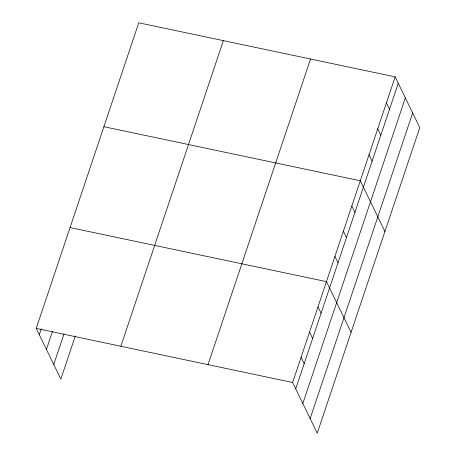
<?xml version="1.0" encoding="UTF-8"?>
<svg xmlns="http://www.w3.org/2000/svg" width="456" height="456" viewBox="0 0 456 456"><rect width="100%" height="100%" fill="white"/><g stroke="black" fill="none" stroke-linecap="round" stroke-linejoin="round"><path stroke-width="0.68" d="M75.314 336.004L60.847 379.135L36.223 328.417L138.749 22.8L395.152 76.864L419.776 127.583L317.251 433.2L292.627 382.487L395.152 76.864M39.319 334.795L41.325 328.827M46.426 349.427L52.434 331.512M53.745 364.504L63.982 333.98M120.834 346.258L223.36 40.641M208.01 364.646L310.536 59.023M295.722 388.865L398.248 83.243M302.824 403.497L405.355 97.875M310.148 418.568L412.674 112.951M103.888 126.711L360.291 180.775L384.915 231.494M70.059 227.567L326.456 281.631L351.086 332.344M36.223 328.417L292.627 382.487M386.437 102.845L389.532 109.223M377.722 128.82L380.817 135.198M369.007 154.801L372.102 161.179M351.832 205.992L354.933 212.371M343.374 231.203L346.474 237.582M334.915 256.42L338.016 262.798M318.003 306.842L321.098 313.221M309.544 332.059L312.639 338.437M301.085 357.27L304.18 363.649"/></g></svg>
